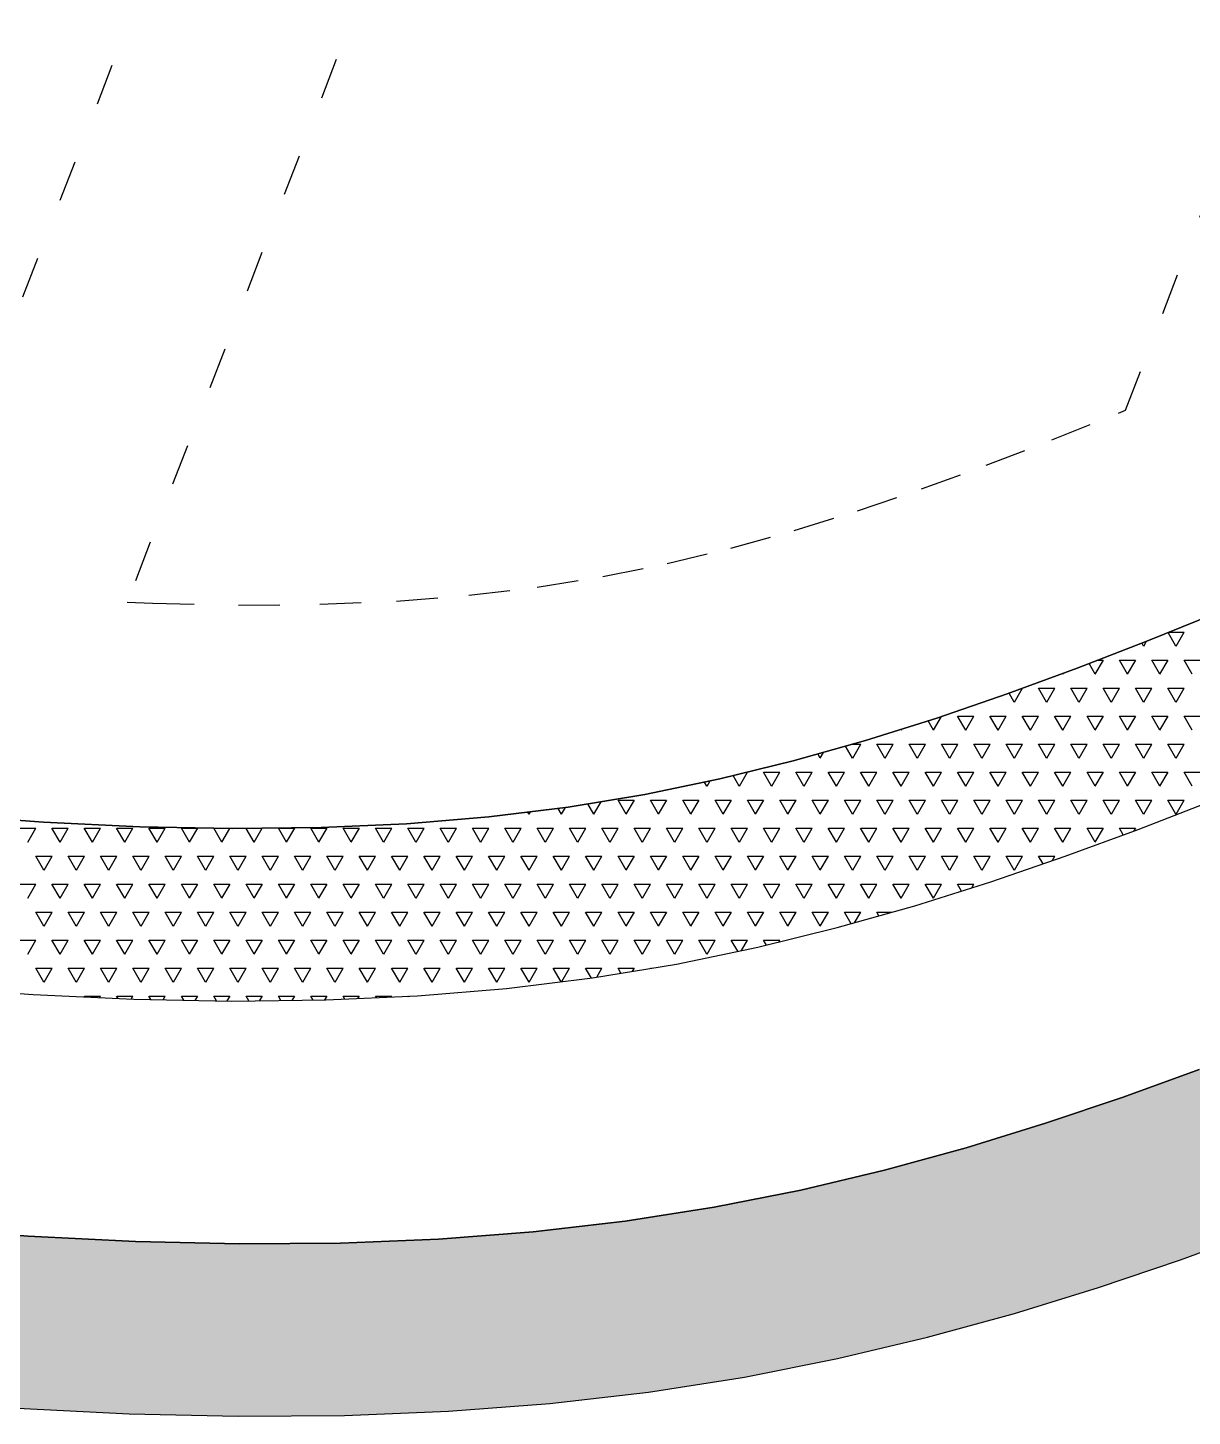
# Model space of a CAD drawing. Extents: x 714896 to 749292, y 8417558 to 8447149.
# Drawn here: x 743112.4 to 743179.9, y 8426350.2 to 8426430.8 of the extents above; entities that cross this region are included whole.
import ezdxf

# ---------------------------------------------------------------- set-up
doc = ezdxf.new("R2010")
doc.units = 0
doc.header["$MEASUREMENT"] = 0
doc.linetypes.add('ACAD_ISO03W100', pattern=[30, 12, -18])
doc.layers.add('LOTE', color=7, linetype='CONTINUOUS')

msp = doc.modelspace()

# ---------------------------------------------------------------- hatches: boundary and pattern name
at = {"layer": 'LOTE'}
h = msp.add_hatch(dxfattribs=at)
h.set_pattern_fill('TRIANG6', color=192, scale=5, style=0, pattern_type=2)
h.set_pattern_definition([(60, (-623.2554, 185.8597), (-0.9374999982, 1.62379763105), [0.9375, -0.9375]), (120, (-623.2554, 185.8597), (-1.8749999982, 1.05e-09), [0.9375, -0.9375]), (0, (-623.7242, 186.6716), (0.9375, 1.62379763), [0.9375, -0.9375])])
h.paths.add_polyline_path([(743196.828, 8426366.216), (743200.97, 8426367.952), (743205.019, 8426369.647), (743208.991, 8426371.283), (743212.896, 8426372.84), (743216.746, 8426374.301), (743220.577, 8426375.664), (743224.413, 8426376.937), (743228.252, 8426378.126), (743231.017, 8426378.926), (743235.464, 8426390.469), (743233.396, 8426389.947), (743229.398, 8426388.868), (743225.383, 8426387.706), (743221.358, 8426386.459), (743217.327, 8426385.121), (743213.296, 8426383.688), (743209.269, 8426382.159), (743205.235, 8426380.551), (743201.184, 8426378.882), (743197.105, 8426377.175), (743192.984, 8426375.448), (743188.812, 8426373.722), (743184.576, 8426372.017), (743180.264, 8426370.353), (743175.866, 8426368.75), (743171.369, 8426367.229), (743166.762, 8426365.809), (743162.033, 8426364.51), (743157.172, 8426363.354), (743152.165, 8426362.359), (743147.002, 8426361.547), (743141.673, 8426360.932), (743136.172, 8426360.514), (743130.497, 8426360.286), (743124.644, 8426360.242), (743118.609, 8426360.377), (743112.39, 8426360.685), (743105.983, 8426361.159), (743099.385, 8426361.795), (743092.592, 8426362.585), (743085.601, 8426363.524), (743078.408, 8426364.607), (743071.012, 8426365.826), (743063.407, 8426367.177), (743055.591, 8426368.654), (743052.634, 8426369.422), (743051.09, 8426359.519), (743053.688, 8426358.836), (743061.604, 8426357.341), (743069.323, 8426355.97), (743076.851, 8426354.728), (743084.191, 8426353.624), (743091.348, 8426352.662), (743098.328, 8426351.85), (743105.134, 8426351.195), (743111.774, 8426350.703), (743118.25, 8426350.383), (743124.569, 8426350.241), (743130.735, 8426350.287), (743136.752, 8426350.529), (743142.625, 8426350.976), (743148.353, 8426351.636), (743153.917, 8426352.512), (743159.304, 8426353.582), (743164.515, 8426354.822), (743169.559, 8426356.207), (743174.444, 8426357.712), (743179.18, 8426359.315), (743183.776, 8426360.989), (743188.243, 8426362.713), (743192.59, 8426364.463)])

# ---------------------------------------------------------------- linework, layer by layer
at = {"layer": 'LOTE', "color": 192}
for p, q in [((743178.927, 8426394.905), (743178.472, 8426395.693)), ((743178.512, 8426395.709), (743179.401, 8426395.709)), ((743178.936, 8426394.906), (743179.405, 8426395.718)), ((743177.052, 8426394.905), (743176.949, 8426395.083)), ((743177.061, 8426394.906), (743177.225, 8426395.19)), ((743174.239, 8426393.281), (743173.886, 8426393.893)), ((743174.249, 8426393.282), (743174.717, 8426394.094)), ((743174.381, 8426394.086), (743174.713, 8426394.086)), ((743176.114, 8426393.281), (743175.645, 8426394.093)), ((743175.651, 8426394.086), (743176.588, 8426394.086)), ((743176.124, 8426393.282), (743176.592, 8426394.094)), ((743177.989, 8426393.281), (743177.52, 8426394.093)), ((743177.526, 8426394.086), (743178.463, 8426394.086)), ((743177.999, 8426393.282), (743178.467, 8426394.094)), ((743179.864, 8426393.281), (743179.395, 8426394.093)), ((743179.401, 8426394.086), (743180.338, 8426394.086)), ((743172.364, 8426393.281), (743172.346, 8426393.312)), ((743172.374, 8426393.282), (743172.403, 8426393.333)), ((743169.552, 8426391.658), (743169.254, 8426392.173)), ((743169.561, 8426391.658), (743170.021, 8426392.455)), ((743171.427, 8426391.658), (743170.958, 8426392.47)), ((743170.963, 8426392.462), (743171.901, 8426392.462)), ((743171.436, 8426391.658), (743171.905, 8426392.47)), ((743173.302, 8426391.658), (743172.833, 8426392.47)), ((743172.838, 8426392.462), (743173.776, 8426392.462)), ((743173.311, 8426391.658), (743173.78, 8426392.47)), ((743175.177, 8426391.658), (743174.708, 8426392.47)), ((743174.713, 8426392.462), (743175.651, 8426392.462)), ((743175.186, 8426391.658), (743175.655, 8426392.47)), ((743177.052, 8426391.658), (743176.583, 8426392.47)), ((743176.588, 8426392.462), (743177.526, 8426392.462)), ((743177.061, 8426391.658), (743177.53, 8426392.47)), ((743178.927, 8426391.658), (743178.458, 8426392.47)), ((743178.463, 8426392.462), (743179.401, 8426392.462)), ((743178.936, 8426391.658), (743179.405, 8426392.47)), ((743164.864, 8426390.034), (743164.555, 8426390.569)), ((743164.874, 8426390.035), (743165.327, 8426390.819)), ((743166.739, 8426390.034), (743166.27, 8426390.846)), ((743166.276, 8426390.838), (743167.213, 8426390.838)), ((743166.749, 8426390.035), (743167.217, 8426390.847)), ((743168.614, 8426390.034), (743168.145, 8426390.846)), ((743168.151, 8426390.838), (743169.088, 8426390.838)), ((743168.624, 8426390.035), (743169.092, 8426390.847)), ((743170.489, 8426390.034), (743170.02, 8426390.846)), ((743170.026, 8426390.838), (743170.963, 8426390.838)), ((743170.499, 8426390.035), (743170.967, 8426390.847)), ((743172.364, 8426390.034), (743171.895, 8426390.846)), ((743171.901, 8426390.838), (743172.838, 8426390.838)), ((743172.374, 8426390.035), (743172.842, 8426390.847)), ((743174.239, 8426390.034), (743173.77, 8426390.846)), ((743173.776, 8426390.838), (743174.713, 8426390.838)), ((743174.249, 8426390.035), (743174.717, 8426390.847)), ((743176.114, 8426390.034), (743175.645, 8426390.846)), ((743175.651, 8426390.838), (743176.588, 8426390.838)), ((743176.124, 8426390.035), (743176.592, 8426390.847)), ((743177.989, 8426390.034), (743177.52, 8426390.846)), ((743177.526, 8426390.838), (743178.463, 8426390.838)), ((743177.999, 8426390.035), (743178.467, 8426390.847)), ((743179.864, 8426390.034), (743179.395, 8426390.846)), ((743179.401, 8426390.838), (743180.338, 8426390.838)), ((743162.989, 8426390.034), (743162.969, 8426390.069)), ((743162.999, 8426390.035), (743163.029, 8426390.088)), ((743160.177, 8426388.41), (743159.777, 8426389.102)), ((743160.175, 8426389.214), (743160.651, 8426389.214)), ((743160.186, 8426388.411), (743160.655, 8426389.223)), ((743162.052, 8426388.41), (743161.583, 8426389.222)), ((743161.588, 8426389.214), (743162.526, 8426389.214)), ((743162.061, 8426388.411), (743162.53, 8426389.223)), ((743163.927, 8426388.41), (743163.458, 8426389.222)), ((743163.463, 8426389.214), (743164.401, 8426389.214)), ((743163.936, 8426388.411), (743164.405, 8426389.223)), ((743165.802, 8426388.41), (743165.333, 8426389.222)), ((743165.338, 8426389.214), (743166.276, 8426389.214)), ((743165.811, 8426388.411), (743166.28, 8426389.223)), ((743167.677, 8426388.41), (743167.208, 8426389.222)), ((743167.213, 8426389.214), (743168.151, 8426389.214)), ((743167.686, 8426388.411), (743168.155, 8426389.223)), ((743169.552, 8426388.41), (743169.083, 8426389.222)), ((743169.088, 8426389.214), (743170.026, 8426389.214)), ((743169.561, 8426388.411), (743170.03, 8426389.223)), ((743171.427, 8426388.41), (743170.958, 8426389.222)), ((743170.963, 8426389.214), (743171.901, 8426389.214)), ((743171.436, 8426388.411), (743171.905, 8426389.223)), ((743173.302, 8426388.41), (743172.833, 8426389.222)), ((743172.838, 8426389.214), (743173.776, 8426389.214)), ((743173.311, 8426388.411), (743173.78, 8426389.223)), ((743175.177, 8426388.41), (743174.708, 8426389.222)), ((743174.713, 8426389.214), (743175.651, 8426389.214)), ((743175.186, 8426388.411), (743175.655, 8426389.223)), ((743177.052, 8426388.41), (743176.583, 8426389.222)), ((743176.588, 8426389.214), (743177.526, 8426389.214)), ((743177.061, 8426388.411), (743177.53, 8426389.223)), ((743178.927, 8426388.41), (743178.458, 8426389.222)), ((743178.463, 8426389.214), (743179.401, 8426389.214)), ((743178.936, 8426388.411), (743179.405, 8426389.223)), ((743158.302, 8426388.41), (743158.165, 8426388.647)), ((743158.311, 8426388.411), (743158.502, 8426388.742)), ((743153.614, 8426386.786), (743153.265, 8426387.391)), ((743153.624, 8426386.787), (743154.089, 8426387.594)), ((743154.076, 8426387.59), (743154.088, 8426387.59)), ((743155.489, 8426386.786), (743155.02, 8426387.598)), ((743155.026, 8426387.59), (743155.963, 8426387.59)), ((743155.499, 8426386.787), (743155.967, 8426387.599)), ((743157.364, 8426386.786), (743156.895, 8426387.598)), ((743156.901, 8426387.59), (743157.838, 8426387.59)), ((743157.374, 8426386.787), (743157.842, 8426387.599)), ((743159.239, 8426386.786), (743158.77, 8426387.598)), ((743158.776, 8426387.59), (743159.713, 8426387.59)), ((743159.249, 8426386.787), (743159.717, 8426387.599)), ((743161.114, 8426386.786), (743160.645, 8426387.598)), ((743160.651, 8426387.59), (743161.588, 8426387.59)), ((743161.124, 8426386.787), (743161.592, 8426387.599)), ((743162.989, 8426386.786), (743162.52, 8426387.598)), ((743162.526, 8426387.59), (743163.463, 8426387.59)), ((743162.999, 8426386.787), (743163.467, 8426387.599)), ((743164.864, 8426386.786), (743164.395, 8426387.598)), ((743164.401, 8426387.59), (743165.338, 8426387.59)), ((743164.874, 8426386.787), (743165.342, 8426387.599)), ((743166.739, 8426386.786), (743166.27, 8426387.598)), ((743166.276, 8426387.59), (743167.213, 8426387.59)), ((743166.749, 8426386.787), (743167.217, 8426387.599)), ((743168.614, 8426386.786), (743168.145, 8426387.598)), ((743168.151, 8426387.59), (743169.088, 8426387.59)), ((743168.624, 8426386.787), (743169.092, 8426387.599)), ((743170.489, 8426386.786), (743170.02, 8426387.598)), ((743170.026, 8426387.59), (743170.963, 8426387.59)), ((743170.499, 8426386.787), (743170.967, 8426387.599)), ((743172.364, 8426386.786), (743171.895, 8426387.598)), ((743171.901, 8426387.59), (743172.838, 8426387.59)), ((743172.374, 8426386.787), (743172.842, 8426387.599)), ((743174.239, 8426386.786), (743173.77, 8426387.598)), ((743173.776, 8426387.59), (743174.713, 8426387.59)), ((743174.249, 8426386.787), (743174.717, 8426387.599)), ((743176.114, 8426386.786), (743175.645, 8426387.598)), ((743175.651, 8426387.59), (743176.588, 8426387.59)), ((743176.124, 8426386.787), (743176.592, 8426387.599)), ((743177.989, 8426386.786), (743177.52, 8426387.598)), ((743177.526, 8426387.59), (743178.463, 8426387.59)), ((743177.999, 8426386.787), (743178.467, 8426387.599)), ((743179.864, 8426386.786), (743179.395, 8426387.598)), ((743179.401, 8426387.59), (743180.338, 8426387.59)), ((743151.739, 8426386.786), (743151.606, 8426387.017)), ((743151.749, 8426386.787), (743151.919, 8426387.082)), ((743145.177, 8426385.162), (743144.835, 8426385.754)), ((743145.186, 8426385.163), (743145.6, 8426385.88)), ((743147.052, 8426385.162), (743146.583, 8426385.974)), ((743146.588, 8426385.967), (743147.526, 8426385.967)), ((743147.061, 8426385.163), (743147.53, 8426385.975)), ((743148.927, 8426385.162), (743148.458, 8426385.974)), ((743148.463, 8426385.967), (743149.401, 8426385.967)), ((743148.936, 8426385.163), (743149.405, 8426385.975)), ((743150.802, 8426385.162), (743150.333, 8426385.974)), ((743150.338, 8426385.967), (743151.276, 8426385.967)), ((743150.811, 8426385.163), (743151.28, 8426385.975)), ((743152.677, 8426385.162), (743152.208, 8426385.974)), ((743152.213, 8426385.967), (743153.151, 8426385.967)), ((743152.686, 8426385.163), (743153.155, 8426385.975)), ((743154.552, 8426385.162), (743154.083, 8426385.974)), ((743154.088, 8426385.967), (743155.026, 8426385.967)), ((743154.561, 8426385.163), (743155.03, 8426385.975)), ((743156.427, 8426385.162), (743155.958, 8426385.974)), ((743155.963, 8426385.967), (743156.901, 8426385.967)), ((743156.436, 8426385.163), (743156.905, 8426385.975)), ((743158.302, 8426385.162), (743157.833, 8426385.974)), ((743157.838, 8426385.967), (743158.776, 8426385.967)), ((743158.311, 8426385.163), (743158.78, 8426385.975)), ((743160.177, 8426385.162), (743159.708, 8426385.974)), ((743159.713, 8426385.967), (743160.651, 8426385.967)), ((743160.186, 8426385.163), (743160.655, 8426385.975)), ((743162.052, 8426385.162), (743161.583, 8426385.974)), ((743161.588, 8426385.967), (743162.526, 8426385.967)), ((743162.061, 8426385.163), (743162.53, 8426385.975)), ((743163.927, 8426385.162), (743163.458, 8426385.974)), ((743163.463, 8426385.967), (743164.401, 8426385.967)), ((743163.936, 8426385.163), (743164.405, 8426385.975)), ((743165.802, 8426385.162), (743165.333, 8426385.974)), ((743165.338, 8426385.967), (743166.276, 8426385.967)), ((743165.811, 8426385.163), (743166.28, 8426385.975)), ((743167.677, 8426385.162), (743167.208, 8426385.974)), ((743167.213, 8426385.967), (743168.151, 8426385.967)), ((743167.686, 8426385.163), (743168.155, 8426385.975)), ((743169.552, 8426385.162), (743169.083, 8426385.974)), ((743169.088, 8426385.967), (743170.026, 8426385.967)), ((743169.561, 8426385.163), (743170.03, 8426385.975)), ((743171.427, 8426385.162), (743170.958, 8426385.974)), ((743170.963, 8426385.967), (743171.901, 8426385.967)), ((743171.436, 8426385.163), (743171.905, 8426385.975)), ((743173.302, 8426385.162), (743172.833, 8426385.974)), ((743172.838, 8426385.967), (743173.776, 8426385.967)), ((743173.311, 8426385.163), (743173.78, 8426385.975)), ((743175.177, 8426385.162), (743174.708, 8426385.974)), ((743174.713, 8426385.967), (743175.651, 8426385.967)), ((743175.186, 8426385.163), (743175.655, 8426385.975)), ((743177.052, 8426385.162), (743176.583, 8426385.974)), ((743176.588, 8426385.967), (743177.526, 8426385.967)), ((743177.061, 8426385.163), (743177.53, 8426385.975)), ((743178.927, 8426385.162), (743178.458, 8426385.974)), ((743178.463, 8426385.967), (743179.401, 8426385.967)), ((743178.936, 8426385.163), (743179.405, 8426385.975)), ((743141.427, 8426385.162), (743141.36, 8426385.278)), ((743141.436, 8426385.163), (743141.513, 8426385.297)), ((743143.302, 8426385.162), (743143.111, 8426385.493)), ((743143.311, 8426385.163), (743143.531, 8426385.545)), ((743111.901, 8426384.343), (743112.838, 8426384.343)), ((743112.374, 8426383.539), (743112.842, 8426384.351)), ((743114.239, 8426383.539), (743113.77, 8426384.351)), ((743113.776, 8426384.343), (743114.713, 8426384.343)), ((743114.249, 8426383.539), (743114.717, 8426384.351)), ((743116.114, 8426383.539), (743115.645, 8426384.351)), ((743115.651, 8426384.343), (743116.588, 8426384.343)), ((743116.124, 8426383.539), (743116.592, 8426384.351)), ((743117.989, 8426383.539), (743117.52, 8426384.351)), ((743117.526, 8426384.343), (743118.463, 8426384.343)), ((743117.999, 8426383.539), (743118.467, 8426384.351)), ((743119.864, 8426383.539), (743119.395, 8426384.351)), ((743119.401, 8426384.343), (743120.338, 8426384.343)), ((743119.874, 8426383.539), (743120.342, 8426384.351)), ((743121.739, 8426383.539), (743121.27, 8426384.351)), ((743121.276, 8426384.343), (743122.213, 8426384.343)), ((743121.749, 8426383.539), (743122.217, 8426384.351)), ((743123.614, 8426383.539), (743123.152, 8426384.339)), ((743123.624, 8426383.539), (743124.075, 8426384.321)), ((743125.489, 8426383.539), (743125.033, 8426384.328)), ((743125.499, 8426383.539), (743125.96, 8426384.339)), ((743127.364, 8426383.539), (743126.896, 8426384.35)), ((743126.901, 8426384.343), (743127.838, 8426384.343)), ((743127.374, 8426383.539), (743127.842, 8426384.351)), ((743129.239, 8426383.539), (743128.77, 8426384.351)), ((743128.776, 8426384.343), (743129.713, 8426384.343)), ((743129.249, 8426383.539), (743129.717, 8426384.351)), ((743131.114, 8426383.539), (743130.645, 8426384.351)), ((743130.651, 8426384.343), (743131.588, 8426384.343)), ((743131.124, 8426383.539), (743131.592, 8426384.351)), ((743132.989, 8426383.539), (743132.52, 8426384.351)), ((743132.526, 8426384.343), (743133.463, 8426384.343)), ((743132.999, 8426383.539), (743133.467, 8426384.351)), ((743134.864, 8426383.539), (743134.395, 8426384.351)), ((743134.401, 8426384.343), (743135.338, 8426384.343)), ((743134.874, 8426383.539), (743135.342, 8426384.351)), ((743136.739, 8426383.539), (743136.27, 8426384.351)), ((743136.276, 8426384.343), (743137.213, 8426384.343)), ((743136.749, 8426383.539), (743137.217, 8426384.351)), ((743138.614, 8426383.539), (743138.145, 8426384.351)), ((743138.151, 8426384.343), (743139.088, 8426384.343)), ((743138.624, 8426383.539), (743139.092, 8426384.351)), ((743140.489, 8426383.539), (743140.02, 8426384.351)), ((743140.026, 8426384.343), (743140.963, 8426384.343)), ((743140.499, 8426383.539), (743140.967, 8426384.351)), ((743142.364, 8426383.539), (743141.895, 8426384.351)), ((743141.901, 8426384.343), (743142.838, 8426384.343)), ((743142.374, 8426383.539), (743142.842, 8426384.351)), ((743144.239, 8426383.539), (743143.77, 8426384.351)), ((743143.776, 8426384.343), (743144.713, 8426384.343)), ((743144.249, 8426383.539), (743144.717, 8426384.351)), ((743146.114, 8426383.539), (743145.645, 8426384.351)), ((743145.651, 8426384.343), (743146.588, 8426384.343)), ((743146.124, 8426383.539), (743146.592, 8426384.351)), ((743147.989, 8426383.539), (743147.52, 8426384.351)), ((743147.526, 8426384.343), (743148.463, 8426384.343)), ((743147.999, 8426383.539), (743148.467, 8426384.351)), ((743149.864, 8426383.539), (743149.395, 8426384.351)), ((743149.401, 8426384.343), (743150.338, 8426384.343)), ((743149.874, 8426383.539), (743150.342, 8426384.351)), ((743151.739, 8426383.539), (743151.27, 8426384.351)), ((743151.276, 8426384.343), (743152.213, 8426384.343)), ((743151.749, 8426383.539), (743152.217, 8426384.351)), ((743153.614, 8426383.539), (743153.145, 8426384.351)), ((743153.151, 8426384.343), (743154.088, 8426384.343)), ((743153.624, 8426383.539), (743154.092, 8426384.351)), ((743155.489, 8426383.539), (743155.02, 8426384.351)), ((743155.026, 8426384.343), (743155.963, 8426384.343)), ((743155.499, 8426383.539), (743155.967, 8426384.351)), ((743157.364, 8426383.539), (743156.895, 8426384.351)), ((743156.901, 8426384.343), (743157.838, 8426384.343)), ((743157.374, 8426383.539), (743157.842, 8426384.351)), ((743159.239, 8426383.539), (743158.77, 8426384.351)), ((743158.776, 8426384.343), (743159.713, 8426384.343)), ((743159.249, 8426383.539), (743159.717, 8426384.351)), ((743161.114, 8426383.539), (743160.645, 8426384.351)), ((743160.651, 8426384.343), (743161.588, 8426384.343)), ((743161.124, 8426383.539), (743161.592, 8426384.351)), ((743162.989, 8426383.539), (743162.52, 8426384.351)), ((743162.526, 8426384.343), (743163.463, 8426384.343)), ((743162.999, 8426383.539), (743163.467, 8426384.351)), ((743164.864, 8426383.539), (743164.395, 8426384.351)), ((743164.401, 8426384.343), (743165.338, 8426384.343)), ((743164.874, 8426383.539), (743165.342, 8426384.351)), ((743166.739, 8426383.539), (743166.27, 8426384.351)), ((743166.276, 8426384.343), (743167.213, 8426384.343)), ((743166.749, 8426383.539), (743167.217, 8426384.351)), ((743168.614, 8426383.539), (743168.145, 8426384.351)), ((743168.151, 8426384.343), (743169.088, 8426384.343)), ((743168.624, 8426383.539), (743169.092, 8426384.351)), ((743170.489, 8426383.539), (743170.02, 8426384.351)), ((743170.026, 8426384.343), (743170.963, 8426384.343)), ((743170.499, 8426383.539), (743170.967, 8426384.351)), ((743172.364, 8426383.539), (743171.895, 8426384.351)), ((743171.901, 8426384.343), (743172.838, 8426384.343)), ((743172.374, 8426383.539), (743172.842, 8426384.351)), ((743174.239, 8426383.539), (743173.77, 8426384.351)), ((743173.776, 8426384.343), (743174.713, 8426384.343)), ((743174.249, 8426383.539), (743174.717, 8426384.351)), ((743175.874, 8426383.955), (743175.645, 8426384.351)), ((743175.651, 8426384.343), (743176.588, 8426384.343)), ((743176.496, 8426384.184), (743176.592, 8426384.351)), ((743113.302, 8426381.915), (743112.833, 8426382.727)), ((743112.838, 8426382.719), (743113.776, 8426382.719)), ((743113.311, 8426381.916), (743113.78, 8426382.728)), ((743115.177, 8426381.915), (743114.708, 8426382.727)), ((743114.713, 8426382.719), (743115.651, 8426382.719)), ((743115.186, 8426381.916), (743115.655, 8426382.728)), ((743117.052, 8426381.915), (743116.583, 8426382.727)), ((743116.588, 8426382.719), (743117.526, 8426382.719)), ((743117.061, 8426381.916), (743117.53, 8426382.728)), ((743118.927, 8426381.915), (743118.458, 8426382.727)), ((743118.463, 8426382.719), (743119.401, 8426382.719)), ((743118.936, 8426381.916), (743119.405, 8426382.728)), ((743120.802, 8426381.915), (743120.333, 8426382.727)), ((743120.338, 8426382.719), (743121.276, 8426382.719)), ((743120.811, 8426381.916), (743121.28, 8426382.728)), ((743122.677, 8426381.915), (743122.208, 8426382.727)), ((743122.213, 8426382.719), (743123.151, 8426382.719)), ((743122.686, 8426381.916), (743123.155, 8426382.728)), ((743124.552, 8426381.915), (743124.083, 8426382.727)), ((743124.088, 8426382.719), (743125.026, 8426382.719)), ((743124.561, 8426381.916), (743125.03, 8426382.728)), ((743126.427, 8426381.915), (743125.958, 8426382.727)), ((743125.963, 8426382.719), (743126.901, 8426382.719)), ((743126.436, 8426381.916), (743126.905, 8426382.728)), ((743128.302, 8426381.915), (743127.833, 8426382.727)), ((743127.838, 8426382.719), (743128.776, 8426382.719)), ((743128.311, 8426381.916), (743128.78, 8426382.728)), ((743130.177, 8426381.915), (743129.708, 8426382.727)), ((743129.713, 8426382.719), (743130.651, 8426382.719)), ((743130.186, 8426381.916), (743130.655, 8426382.728)), ((743132.052, 8426381.915), (743131.583, 8426382.727)), ((743131.588, 8426382.719), (743132.526, 8426382.719)), ((743132.061, 8426381.916), (743132.53, 8426382.728)), ((743133.927, 8426381.915), (743133.458, 8426382.727)), ((743133.463, 8426382.719), (743134.401, 8426382.719)), ((743133.936, 8426381.916), (743134.405, 8426382.728)), ((743135.802, 8426381.915), (743135.333, 8426382.727)), ((743135.338, 8426382.719), (743136.276, 8426382.719)), ((743135.811, 8426381.916), (743136.28, 8426382.728)), ((743137.677, 8426381.915), (743137.208, 8426382.727)), ((743137.213, 8426382.719), (743138.151, 8426382.719)), ((743137.686, 8426381.916), (743138.155, 8426382.728)), ((743139.552, 8426381.915), (743139.083, 8426382.727)), ((743139.088, 8426382.719), (743140.026, 8426382.719)), ((743139.561, 8426381.916), (743140.03, 8426382.728)), ((743141.427, 8426381.915), (743140.958, 8426382.727)), ((743140.963, 8426382.719), (743141.901, 8426382.719)), ((743141.436, 8426381.916), (743141.905, 8426382.728)), ((743143.302, 8426381.915), (743142.833, 8426382.727)), ((743142.838, 8426382.719), (743143.776, 8426382.719)), ((743143.311, 8426381.916), (743143.78, 8426382.728)), ((743145.177, 8426381.915), (743144.708, 8426382.727)), ((743144.713, 8426382.719), (743145.651, 8426382.719)), ((743145.186, 8426381.916), (743145.655, 8426382.728)), ((743147.052, 8426381.915), (743146.583, 8426382.727)), ((743146.588, 8426382.719), (743147.526, 8426382.719)), ((743147.061, 8426381.916), (743147.53, 8426382.728)), ((743148.927, 8426381.915), (743148.458, 8426382.727)), ((743148.463, 8426382.719), (743149.401, 8426382.719)), ((743148.936, 8426381.916), (743149.405, 8426382.728)), ((743150.802, 8426381.915), (743150.333, 8426382.727)), ((743150.338, 8426382.719), (743151.276, 8426382.719)), ((743150.811, 8426381.916), (743151.28, 8426382.728)), ((743152.677, 8426381.915), (743152.208, 8426382.727)), ((743152.213, 8426382.719), (743153.151, 8426382.719)), ((743152.686, 8426381.916), (743153.155, 8426382.728)), ((743154.552, 8426381.915), (743154.083, 8426382.727)), ((743154.088, 8426382.719), (743155.026, 8426382.719)), ((743154.561, 8426381.916), (743155.03, 8426382.728)), ((743156.427, 8426381.915), (743155.958, 8426382.727)), ((743155.963, 8426382.719), (743156.901, 8426382.719)), ((743156.436, 8426381.916), (743156.905, 8426382.728)), ((743158.302, 8426381.915), (743157.833, 8426382.727)), ((743157.838, 8426382.719), (743158.776, 8426382.719)), ((743158.311, 8426381.916), (743158.78, 8426382.728)), ((743160.177, 8426381.915), (743159.708, 8426382.727)), ((743159.713, 8426382.719), (743160.651, 8426382.719)), ((743160.186, 8426381.916), (743160.655, 8426382.728)), ((743162.052, 8426381.915), (743161.583, 8426382.727)), ((743161.588, 8426382.719), (743162.526, 8426382.719)), ((743162.061, 8426381.916), (743162.53, 8426382.728)), ((743163.927, 8426381.915), (743163.458, 8426382.727)), ((743163.463, 8426382.719), (743164.401, 8426382.719)), ((743163.936, 8426381.916), (743164.405, 8426382.728)), ((743165.802, 8426381.915), (743165.333, 8426382.727)), ((743165.338, 8426382.719), (743166.276, 8426382.719)), ((743165.811, 8426381.916), (743166.28, 8426382.728)), ((743167.677, 8426381.915), (743167.208, 8426382.727)), ((743167.213, 8426382.719), (743168.151, 8426382.719)), ((743167.686, 8426381.916), (743168.155, 8426382.728)), ((743169.552, 8426381.915), (743169.083, 8426382.727)), ((743169.088, 8426382.719), (743170.026, 8426382.719)), ((743169.561, 8426381.916), (743170.03, 8426382.728)), ((743171.221, 8426382.271), (743170.958, 8426382.727)), ((743170.963, 8426382.719), (743171.901, 8426382.719)), ((743171.746, 8426382.452), (743171.905, 8426382.728)), ((743111.901, 8426381.095), (743112.838, 8426381.095)), ((743112.374, 8426380.292), (743112.842, 8426381.104)), ((743114.239, 8426380.291), (743113.77, 8426381.103)), ((743113.776, 8426381.095), (743114.713, 8426381.095)), ((743114.249, 8426380.292), (743114.717, 8426381.104)), ((743116.114, 8426380.291), (743115.645, 8426381.103)), ((743115.651, 8426381.095), (743116.588, 8426381.095)), ((743116.124, 8426380.292), (743116.592, 8426381.104)), ((743117.989, 8426380.291), (743117.52, 8426381.103)), ((743117.526, 8426381.095), (743118.463, 8426381.095)), ((743117.999, 8426380.292), (743118.467, 8426381.104)), ((743119.864, 8426380.291), (743119.395, 8426381.103)), ((743119.401, 8426381.095), (743120.338, 8426381.095)), ((743119.874, 8426380.292), (743120.342, 8426381.104)), ((743121.739, 8426380.291), (743121.27, 8426381.103)), ((743121.276, 8426381.095), (743122.213, 8426381.095)), ((743121.749, 8426380.292), (743122.217, 8426381.104)), ((743123.614, 8426380.291), (743123.145, 8426381.103)), ((743123.151, 8426381.095), (743124.088, 8426381.095)), ((743123.624, 8426380.292), (743124.092, 8426381.104)), ((743125.489, 8426380.291), (743125.02, 8426381.103)), ((743125.026, 8426381.095), (743125.963, 8426381.095)), ((743125.499, 8426380.292), (743125.967, 8426381.104)), ((743127.364, 8426380.291), (743126.895, 8426381.103)), ((743126.901, 8426381.095), (743127.838, 8426381.095)), ((743127.374, 8426380.292), (743127.842, 8426381.104)), ((743129.239, 8426380.291), (743128.77, 8426381.103)), ((743128.776, 8426381.095), (743129.713, 8426381.095)), ((743129.249, 8426380.292), (743129.717, 8426381.104)), ((743131.114, 8426380.291), (743130.645, 8426381.103)), ((743130.651, 8426381.095), (743131.588, 8426381.095)), ((743131.124, 8426380.292), (743131.592, 8426381.104)), ((743132.989, 8426380.291), (743132.52, 8426381.103)), ((743132.526, 8426381.095), (743133.463, 8426381.095)), ((743132.999, 8426380.292), (743133.467, 8426381.104)), ((743134.864, 8426380.291), (743134.395, 8426381.103)), ((743134.401, 8426381.095), (743135.338, 8426381.095)), ((743134.874, 8426380.292), (743135.342, 8426381.104)), ((743136.739, 8426380.291), (743136.27, 8426381.103)), ((743136.276, 8426381.095), (743137.213, 8426381.095)), ((743136.749, 8426380.292), (743137.217, 8426381.104)), ((743138.614, 8426380.291), (743138.145, 8426381.103)), ((743138.151, 8426381.095), (743139.088, 8426381.095)), ((743138.624, 8426380.292), (743139.092, 8426381.104)), ((743140.489, 8426380.291), (743140.02, 8426381.103)), ((743140.026, 8426381.095), (743140.963, 8426381.095)), ((743140.499, 8426380.292), (743140.967, 8426381.104)), ((743142.364, 8426380.291), (743141.895, 8426381.103)), ((743141.901, 8426381.095), (743142.838, 8426381.095)), ((743142.374, 8426380.292), (743142.842, 8426381.104)), ((743144.239, 8426380.291), (743143.77, 8426381.103)), ((743143.776, 8426381.095), (743144.713, 8426381.095)), ((743144.249, 8426380.292), (743144.717, 8426381.104)), ((743146.114, 8426380.291), (743145.645, 8426381.103)), ((743145.651, 8426381.095), (743146.588, 8426381.095)), ((743146.124, 8426380.292), (743146.592, 8426381.104)), ((743147.989, 8426380.291), (743147.52, 8426381.103)), ((743147.526, 8426381.095), (743148.463, 8426381.095)), ((743147.999, 8426380.292), (743148.467, 8426381.104)), ((743149.864, 8426380.291), (743149.395, 8426381.103)), ((743149.401, 8426381.095), (743150.338, 8426381.095)), ((743149.874, 8426380.292), (743150.342, 8426381.104)), ((743151.739, 8426380.291), (743151.27, 8426381.103)), ((743151.276, 8426381.095), (743152.213, 8426381.095)), ((743151.749, 8426380.292), (743152.217, 8426381.104)), ((743153.614, 8426380.291), (743153.145, 8426381.103)), ((743153.151, 8426381.095), (743154.088, 8426381.095)), ((743153.624, 8426380.292), (743154.092, 8426381.104)), ((743155.489, 8426380.291), (743155.02, 8426381.103)), ((743155.026, 8426381.095), (743155.963, 8426381.095)), ((743155.499, 8426380.292), (743155.967, 8426381.104)), ((743157.364, 8426380.291), (743156.895, 8426381.103)), ((743156.901, 8426381.095), (743157.838, 8426381.095)), ((743157.374, 8426380.292), (743157.842, 8426381.104)), ((743159.239, 8426380.291), (743158.77, 8426381.103)), ((743158.776, 8426381.095), (743159.713, 8426381.095)), ((743159.249, 8426380.292), (743159.717, 8426381.104)), ((743161.114, 8426380.291), (743160.645, 8426381.103)), ((743160.651, 8426381.095), (743161.588, 8426381.095)), ((743161.124, 8426380.292), (743161.592, 8426381.104)), ((743162.989, 8426380.291), (743162.52, 8426381.103)), ((743162.526, 8426381.095), (743163.463, 8426381.095)), ((743162.999, 8426380.292), (743163.467, 8426381.104)), ((743164.864, 8426380.291), (743164.395, 8426381.103)), ((743164.401, 8426381.095), (743165.338, 8426381.095)), ((743164.874, 8426380.292), (743165.342, 8426381.104)), ((743166.504, 8426380.698), (743166.27, 8426381.103)), ((743166.276, 8426381.095), (743167.213, 8426381.095)), ((743167.09, 8426380.883), (743167.217, 8426381.104)), ((743113.302, 8426378.667), (743112.833, 8426379.479)), ((743112.838, 8426379.471), (743113.776, 8426379.471)), ((743113.311, 8426378.668), (743113.78, 8426379.48)), ((743115.177, 8426378.667), (743114.708, 8426379.479)), ((743114.713, 8426379.471), (743115.651, 8426379.471)), ((743115.186, 8426378.668), (743115.655, 8426379.48)), ((743117.052, 8426378.667), (743116.583, 8426379.479)), ((743116.588, 8426379.471), (743117.526, 8426379.471)), ((743117.061, 8426378.668), (743117.53, 8426379.48)), ((743118.927, 8426378.667), (743118.458, 8426379.479)), ((743118.463, 8426379.471), (743119.401, 8426379.471)), ((743118.936, 8426378.668), (743119.405, 8426379.48)), ((743120.802, 8426378.667), (743120.333, 8426379.479)), ((743120.338, 8426379.471), (743121.276, 8426379.471)), ((743120.811, 8426378.668), (743121.28, 8426379.48)), ((743122.677, 8426378.667), (743122.208, 8426379.479)), ((743122.213, 8426379.471), (743123.151, 8426379.471)), ((743122.686, 8426378.668), (743123.155, 8426379.48)), ((743124.552, 8426378.667), (743124.083, 8426379.479)), ((743124.088, 8426379.471), (743125.026, 8426379.471)), ((743124.561, 8426378.668), (743125.03, 8426379.48)), ((743126.427, 8426378.667), (743125.958, 8426379.479)), ((743125.963, 8426379.471), (743126.901, 8426379.471)), ((743126.436, 8426378.668), (743126.905, 8426379.48)), ((743128.302, 8426378.667), (743127.833, 8426379.479)), ((743127.838, 8426379.471), (743128.776, 8426379.471)), ((743128.311, 8426378.668), (743128.78, 8426379.48)), ((743130.177, 8426378.667), (743129.708, 8426379.479)), ((743129.713, 8426379.471), (743130.651, 8426379.471)), ((743130.186, 8426378.668), (743130.655, 8426379.48)), ((743132.052, 8426378.667), (743131.583, 8426379.479)), ((743131.588, 8426379.471), (743132.526, 8426379.471)), ((743132.061, 8426378.668), (743132.53, 8426379.48)), ((743133.927, 8426378.667), (743133.458, 8426379.479)), ((743133.463, 8426379.471), (743134.401, 8426379.471)), ((743133.936, 8426378.668), (743134.405, 8426379.48)), ((743135.802, 8426378.667), (743135.333, 8426379.479)), ((743135.338, 8426379.471), (743136.276, 8426379.471)), ((743135.811, 8426378.668), (743136.28, 8426379.48)), ((743137.677, 8426378.667), (743137.208, 8426379.479)), ((743137.213, 8426379.471), (743138.151, 8426379.471)), ((743137.686, 8426378.668), (743138.155, 8426379.48)), ((743139.552, 8426378.667), (743139.083, 8426379.479)), ((743139.088, 8426379.471), (743140.026, 8426379.471)), ((743139.561, 8426378.668), (743140.03, 8426379.48)), ((743141.427, 8426378.667), (743140.958, 8426379.479)), ((743140.963, 8426379.471), (743141.901, 8426379.471)), ((743141.436, 8426378.668), (743141.905, 8426379.48)), ((743143.302, 8426378.667), (743142.833, 8426379.479)), ((743142.838, 8426379.471), (743143.776, 8426379.471)), ((743143.311, 8426378.668), (743143.78, 8426379.48)), ((743145.177, 8426378.667), (743144.708, 8426379.479)), ((743144.713, 8426379.471), (743145.651, 8426379.471)), ((743145.186, 8426378.668), (743145.655, 8426379.48)), ((743147.052, 8426378.667), (743146.583, 8426379.479)), ((743146.588, 8426379.471), (743147.526, 8426379.471)), ((743147.061, 8426378.668), (743147.53, 8426379.48)), ((743148.927, 8426378.667), (743148.458, 8426379.479)), ((743148.463, 8426379.471), (743149.401, 8426379.471)), ((743148.936, 8426378.668), (743149.405, 8426379.48)), ((743150.802, 8426378.667), (743150.333, 8426379.479)), ((743150.338, 8426379.471), (743151.276, 8426379.471)), ((743150.811, 8426378.668), (743151.28, 8426379.48)), ((743152.677, 8426378.667), (743152.208, 8426379.479)), ((743152.213, 8426379.471), (743153.151, 8426379.471)), ((743152.686, 8426378.668), (743153.155, 8426379.48)), ((743154.552, 8426378.667), (743154.083, 8426379.479)), ((743154.088, 8426379.471), (743155.026, 8426379.471)), ((743154.561, 8426378.668), (743155.03, 8426379.48)), ((743156.427, 8426378.667), (743155.958, 8426379.479)), ((743155.963, 8426379.471), (743156.901, 8426379.471)), ((743156.436, 8426378.668), (743156.905, 8426379.48)), ((743158.302, 8426378.667), (743157.833, 8426379.479)), ((743157.838, 8426379.471), (743158.776, 8426379.471)), ((743158.311, 8426378.668), (743158.78, 8426379.48)), ((743160.099, 8426378.802), (743159.708, 8426379.479)), ((743159.713, 8426379.471), (743160.651, 8426379.471)), ((743160.296, 8426378.858), (743160.655, 8426379.48)), ((743161.711, 8426379.257), (743161.583, 8426379.479)), ((743161.588, 8426379.471), (743162.47, 8426379.471)), ((743111.901, 8426377.848), (743112.838, 8426377.848)), ((743112.374, 8426377.044), (743112.842, 8426377.856)), ((743114.239, 8426377.043), (743113.77, 8426377.855)), ((743113.776, 8426377.848), (743114.713, 8426377.848)), ((743114.249, 8426377.044), (743114.717, 8426377.856)), ((743116.114, 8426377.043), (743115.645, 8426377.855)), ((743115.651, 8426377.848), (743116.588, 8426377.848)), ((743116.124, 8426377.044), (743116.592, 8426377.856)), ((743117.989, 8426377.043), (743117.52, 8426377.855)), ((743117.526, 8426377.848), (743118.463, 8426377.848)), ((743117.999, 8426377.044), (743118.467, 8426377.856)), ((743119.864, 8426377.043), (743119.395, 8426377.855)), ((743119.401, 8426377.848), (743120.338, 8426377.848)), ((743119.874, 8426377.044), (743120.342, 8426377.856)), ((743121.739, 8426377.043), (743121.27, 8426377.855)), ((743121.276, 8426377.848), (743122.213, 8426377.848)), ((743121.749, 8426377.044), (743122.217, 8426377.856)), ((743123.614, 8426377.043), (743123.145, 8426377.855)), ((743123.151, 8426377.848), (743124.088, 8426377.848)), ((743123.624, 8426377.044), (743124.092, 8426377.856)), ((743125.489, 8426377.043), (743125.02, 8426377.855)), ((743125.026, 8426377.848), (743125.963, 8426377.848)), ((743125.499, 8426377.044), (743125.967, 8426377.856)), ((743127.364, 8426377.043), (743126.895, 8426377.855)), ((743126.901, 8426377.848), (743127.838, 8426377.848)), ((743127.374, 8426377.044), (743127.842, 8426377.856)), ((743129.239, 8426377.043), (743128.77, 8426377.855)), ((743128.776, 8426377.848), (743129.713, 8426377.848)), ((743129.249, 8426377.044), (743129.717, 8426377.856)), ((743131.114, 8426377.043), (743130.645, 8426377.855)), ((743130.651, 8426377.848), (743131.588, 8426377.848)), ((743131.124, 8426377.044), (743131.592, 8426377.856)), ((743132.989, 8426377.043), (743132.52, 8426377.855)), ((743132.526, 8426377.848), (743133.463, 8426377.848)), ((743132.999, 8426377.044), (743133.467, 8426377.856)), ((743134.864, 8426377.043), (743134.395, 8426377.855)), ((743134.401, 8426377.848), (743135.338, 8426377.848)), ((743134.874, 8426377.044), (743135.342, 8426377.856)), ((743136.739, 8426377.043), (743136.27, 8426377.855)), ((743136.276, 8426377.848), (743137.213, 8426377.848)), ((743136.749, 8426377.044), (743137.217, 8426377.856)), ((743138.614, 8426377.043), (743138.145, 8426377.855)), ((743138.151, 8426377.848), (743139.088, 8426377.848)), ((743138.624, 8426377.044), (743139.092, 8426377.856)), ((743140.489, 8426377.043), (743140.02, 8426377.855)), ((743140.026, 8426377.848), (743140.963, 8426377.848)), ((743140.499, 8426377.044), (743140.967, 8426377.856)), ((743142.364, 8426377.043), (743141.895, 8426377.855)), ((743141.901, 8426377.848), (743142.838, 8426377.848)), ((743142.374, 8426377.044), (743142.842, 8426377.856)), ((743144.239, 8426377.043), (743143.77, 8426377.855)), ((743143.776, 8426377.848), (743144.713, 8426377.848)), ((743144.249, 8426377.044), (743144.717, 8426377.856)), ((743146.114, 8426377.043), (743145.645, 8426377.855)), ((743145.651, 8426377.848), (743146.588, 8426377.848)), ((743146.124, 8426377.044), (743146.592, 8426377.856)), ((743147.989, 8426377.043), (743147.52, 8426377.855)), ((743147.526, 8426377.848), (743148.463, 8426377.848)), ((743147.999, 8426377.044), (743148.467, 8426377.856)), ((743149.864, 8426377.043), (743149.395, 8426377.855)), ((743149.401, 8426377.848), (743150.338, 8426377.848)), ((743149.874, 8426377.044), (743150.342, 8426377.856)), ((743151.739, 8426377.043), (743151.27, 8426377.855)), ((743151.276, 8426377.848), (743152.213, 8426377.848)), ((743151.749, 8426377.044), (743152.217, 8426377.856)), ((743153.523, 8426377.202), (743153.145, 8426377.855)), ((743153.151, 8426377.848), (743154.088, 8426377.848)), ((743153.741, 8426377.247), (743154.092, 8426377.856)), ((743155.188, 8426377.566), (743155.02, 8426377.855)), ((743155.026, 8426377.848), (743155.963, 8426377.848)), ((743155.901, 8426377.741), (743155.967, 8426377.856)), ((743113.302, 8426375.42), (743112.833, 8426376.232)), ((743112.838, 8426376.224), (743113.776, 8426376.224)), ((743113.311, 8426375.42), (743113.78, 8426376.232)), ((743115.177, 8426375.42), (743114.708, 8426376.232)), ((743114.713, 8426376.224), (743115.651, 8426376.224)), ((743115.186, 8426375.42), (743115.655, 8426376.232)), ((743117.052, 8426375.42), (743116.583, 8426376.232)), ((743116.588, 8426376.224), (743117.526, 8426376.224)), ((743117.061, 8426375.42), (743117.53, 8426376.232)), ((743118.927, 8426375.42), (743118.458, 8426376.232)), ((743118.463, 8426376.224), (743119.401, 8426376.224)), ((743118.936, 8426375.42), (743119.405, 8426376.232)), ((743120.802, 8426375.42), (743120.333, 8426376.232)), ((743120.338, 8426376.224), (743121.276, 8426376.224)), ((743120.811, 8426375.42), (743121.28, 8426376.232)), ((743122.677, 8426375.42), (743122.208, 8426376.232)), ((743122.213, 8426376.224), (743123.151, 8426376.224)), ((743122.686, 8426375.42), (743123.155, 8426376.232)), ((743124.552, 8426375.42), (743124.083, 8426376.232)), ((743124.088, 8426376.224), (743125.026, 8426376.224)), ((743124.561, 8426375.42), (743125.03, 8426376.232)), ((743126.427, 8426375.42), (743125.958, 8426376.232)), ((743125.963, 8426376.224), (743126.901, 8426376.224)), ((743126.436, 8426375.42), (743126.905, 8426376.232)), ((743128.302, 8426375.42), (743127.833, 8426376.232)), ((743127.838, 8426376.224), (743128.776, 8426376.224)), ((743128.311, 8426375.42), (743128.78, 8426376.232)), ((743130.177, 8426375.42), (743129.708, 8426376.232)), ((743129.713, 8426376.224), (743130.651, 8426376.224)), ((743130.186, 8426375.42), (743130.655, 8426376.232)), ((743132.052, 8426375.42), (743131.583, 8426376.232)), ((743131.588, 8426376.224), (743132.526, 8426376.224)), ((743132.061, 8426375.42), (743132.53, 8426376.232)), ((743133.927, 8426375.42), (743133.458, 8426376.232)), ((743133.463, 8426376.224), (743134.401, 8426376.224)), ((743133.936, 8426375.42), (743134.405, 8426376.232)), ((743135.802, 8426375.42), (743135.333, 8426376.232)), ((743135.338, 8426376.224), (743136.276, 8426376.224)), ((743135.811, 8426375.42), (743136.28, 8426376.232)), ((743137.677, 8426375.42), (743137.208, 8426376.232)), ((743137.213, 8426376.224), (743138.151, 8426376.224)), ((743137.686, 8426375.42), (743138.155, 8426376.232)), ((743139.552, 8426375.42), (743139.083, 8426376.232)), ((743139.088, 8426376.224), (743140.026, 8426376.224)), ((743139.561, 8426375.42), (743140.03, 8426376.232)), ((743141.427, 8426375.42), (743140.958, 8426376.232)), ((743140.963, 8426376.224), (743141.901, 8426376.224)), ((743141.436, 8426375.42), (743141.905, 8426376.232)), ((743143.29, 8426375.44), (743142.833, 8426376.232)), ((743142.838, 8426376.224), (743143.776, 8426376.224)), ((743143.325, 8426375.444), (743143.78, 8426376.232)), ((743145.041, 8426375.655), (743144.708, 8426376.232)), ((743144.713, 8426376.224), (743145.651, 8426376.224)), ((743145.349, 8426375.703), (743145.655, 8426376.232)), ((743146.754, 8426375.935), (743146.583, 8426376.232)), ((743146.588, 8426376.224), (743147.526, 8426376.224)), ((743147.422, 8426376.046), (743147.53, 8426376.232)), ((743148.466, 8426376.218), (743148.458, 8426376.232)), ((743148.463, 8426376.224), (743148.499, 8426376.224)), ((743114.717, 8426374.607), (743114.717, 8426374.609)), ((743115.672, 8426374.562), (743115.645, 8426374.608)), ((743115.651, 8426374.6), (743116.588, 8426374.6)), ((743116.541, 8426374.521), (743116.592, 8426374.609)), ((743117.6, 8426374.47), (743117.52, 8426374.608)), ((743117.526, 8426374.6), (743118.463, 8426374.6)), ((743118.366, 8426374.434), (743118.467, 8426374.609)), ((743119.511, 8426374.407), (743119.395, 8426374.608)), ((743119.401, 8426374.6), (743120.338, 8426374.6)), ((743120.218, 8426374.394), (743120.342, 8426374.609)), ((743121.407, 8426374.371), (743121.27, 8426374.608)), ((743121.276, 8426374.6), (743122.213, 8426374.6)), ((743122.073, 8426374.358), (743122.217, 8426374.609)), ((743123.303, 8426374.334), (743123.145, 8426374.608)), ((743123.151, 8426374.6), (743124.088, 8426374.6)), ((743123.927, 8426374.322), (743124.092, 8426374.609)), ((743125.181, 8426374.329), (743125.02, 8426374.608)), ((743125.026, 8426374.6), (743125.963, 8426374.6)), ((743125.81, 8426374.336), (743125.967, 8426374.609)), ((743127.044, 8426374.351), (743126.895, 8426374.608)), ((743126.901, 8426374.6), (743127.838, 8426374.6)), ((743127.698, 8426374.358), (743127.842, 8426374.609)), ((743128.906, 8426374.373), (743128.77, 8426374.608)), ((743128.776, 8426374.6), (743129.713, 8426374.6)), ((743129.586, 8426374.38), (743129.717, 8426374.609)), ((743130.747, 8426374.431), (743130.645, 8426374.608)), ((743130.651, 8426374.6), (743131.588, 8426374.6)), ((743131.51, 8426374.466), (743131.592, 8426374.609)), ((743132.574, 8426374.515), (743132.52, 8426374.608)), ((743132.526, 8426374.6), (743133.463, 8426374.6)), ((743133.436, 8426374.554), (743133.467, 8426374.609)), ((743134.401, 8426374.598), (743134.395, 8426374.608)), ((743134.401, 8426374.6), (743134.444, 8426374.6))]:
    msp.add_line(p, q, dxfattribs=at)
at = {"layer": 'LOTE', "color": 192, "linetype": 'ACAD_ISO03W100', "ltscale": 0.2}
for points in [[(743170.821, 8426567.608), (743124.163, 8426585.582), (743055.161, 8426406.463), (743062.633, 8426404.977), (743070.064, 8426403.57), (743077.216, 8426402.296), (743084.091, 8426401.159), (743090.692, 8426400.162), (743097.018, 8426399.309), (743103.072, 8426398.603), (743105.62, 8426398.358)], [(743228.676, 8426545.321), (743182.019, 8426563.295), (743118.133, 8426397.458), (743119.607, 8426397.387), (743124.581, 8426397.283), (743129.291, 8426397.327), (743133.74, 8426397.518), (743137.935, 8426397.85), (743141.895, 8426398.322), (743145.697, 8426398.935), (743149.425, 8426399.69), (743153.117, 8426400.583), (743156.793, 8426401.606), (743160.475, 8426402.752), (743164.18, 8426404.016), (743167.924, 8426405.388), (743171.723, 8426406.859), (743175.592, 8426408.417), (743176.002, 8426408.587)]]:
    msp.add_lwpolyline(points, close=True, dxfattribs=at)
at = {"layer": 'LOTE', "color": 192}
for points in [[(743181.26, 8426396.817), (743177.234, 8426395.194), (743173.2, 8426393.627), (743169.147, 8426392.133), (743165.062, 8426390.728), (743160.932, 8426389.428), (743156.744, 8426388.246), (743152.484, 8426387.199), (743148.138, 8426386.3), (743143.685, 8426385.563), (743139.091, 8426384.999), (743134.324, 8426384.605), (743129.368, 8426384.379), (743124.216, 8426384.318), (743118.857, 8426384.422), (743113.285, 8426384.687), (743107.492, 8426385.11)], [(743107.492, 8426385.11), (743113.285, 8426384.687), (743118.857, 8426384.422), (743124.216, 8426384.318), (743129.368, 8426384.379), (743134.324, 8426384.605), (743139.091, 8426384.999), (743143.685, 8426385.563), (743148.138, 8426386.3), (743152.484, 8426387.199), (743156.744, 8426388.246), (743160.932, 8426389.428), (743165.062, 8426390.728), (743169.147, 8426392.133), (743173.2, 8426393.627), (743177.234, 8426395.194), (743181.26, 8426396.817)], [(743106.648, 8426375.145), (743112.683, 8426374.704), (743118.523, 8426374.426), (743124.178, 8426374.317), (743129.655, 8426374.381), (743134.964, 8426374.624), (743140.114, 8426375.05), (743145.111, 8426375.663), (743149.967, 8426376.467), (743154.692, 8426377.444), (743159.296, 8426378.576), (743163.792, 8426379.844), (743168.19, 8426381.229), (743172.503, 8426382.712), (743176.74, 8426384.274), (743180.915, 8426385.896)], [(743106.648, 8426375.145), (743112.683, 8426374.704), (743118.523, 8426374.426), (743124.178, 8426374.317), (743129.655, 8426374.381), (743134.964, 8426374.624), (743140.114, 8426375.05), (743145.111, 8426375.663), (743149.967, 8426376.467), (743154.692, 8426377.444), (743159.296, 8426378.576), (743163.792, 8426379.844), (743168.19, 8426381.229), (743172.503, 8426382.712), (743176.74, 8426384.274), (743180.915, 8426385.896)], [(743180.264, 8426370.353), (743175.866, 8426368.75), (743171.369, 8426367.229), (743166.762, 8426365.809), (743162.033, 8426364.51), (743157.172, 8426363.354), (743152.165, 8426362.359), (743147.002, 8426361.547), (743141.673, 8426360.932), (743136.172, 8426360.514), (743130.497, 8426360.286), (743124.644, 8426360.242), (743118.609, 8426360.377), (743112.39, 8426360.685), (743105.983, 8426361.159)], [(743105.983, 8426361.159), (743112.39, 8426360.685), (743118.609, 8426360.377), (743124.644, 8426360.242), (743130.497, 8426360.286), (743136.172, 8426360.514), (743141.673, 8426360.932), (743147.002, 8426361.547), (743152.165, 8426362.359), (743157.172, 8426363.354), (743162.033, 8426364.51), (743166.762, 8426365.809), (743171.369, 8426367.229), (743175.866, 8426368.75), (743180.264, 8426370.353)], [(743111.774, 8426350.703), (743118.25, 8426350.383), (743124.569, 8426350.241), (743130.735, 8426350.287), (743136.752, 8426350.529), (743142.625, 8426350.976), (743148.353, 8426351.636), (743153.917, 8426352.512), (743159.304, 8426353.582), (743164.515, 8426354.822), (743169.559, 8426356.207), (743174.444, 8426357.712), (743179.18, 8426359.315), (743183.776, 8426360.989)], [(743111.774, 8426350.703), (743118.25, 8426350.383), (743124.569, 8426350.241), (743130.735, 8426350.287), (743136.752, 8426350.529), (743142.625, 8426350.976), (743148.353, 8426351.636), (743153.917, 8426352.512), (743159.304, 8426353.582), (743164.515, 8426354.822), (743169.559, 8426356.207), (743174.444, 8426357.712), (743179.18, 8426359.315), (743183.776, 8426360.989)]]:
    msp.add_lwpolyline(points, dxfattribs=at)

doc.saveas('drawing.dxf')
